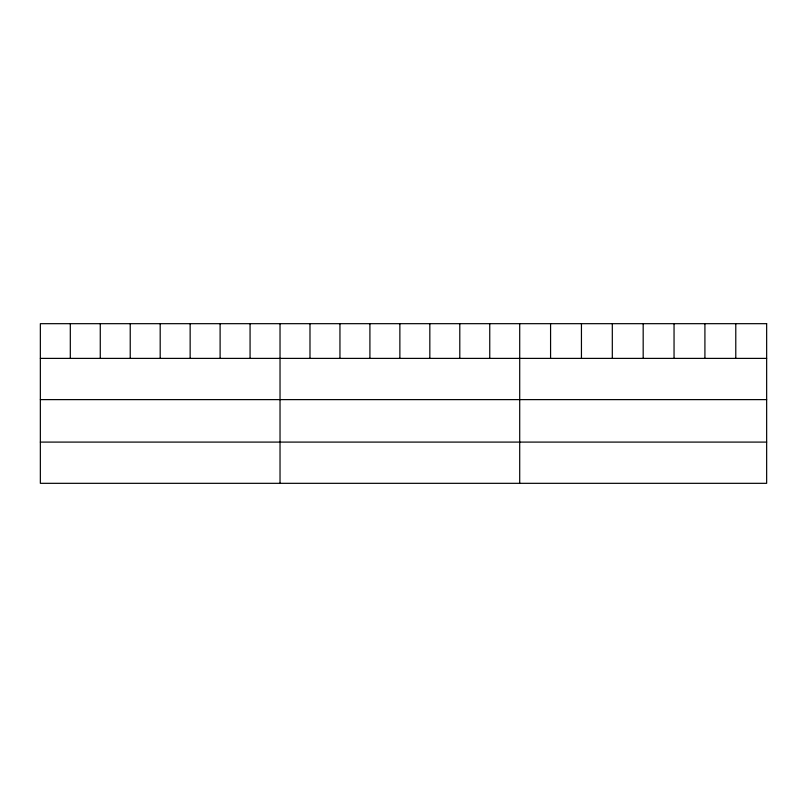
<?xml version="1.0" encoding="UTF-8"?>
<svg xmlns="http://www.w3.org/2000/svg" width="807" height="807" viewBox="0 0 807 807"><rect width="100%" height="100%" fill="white"/><g stroke="black" fill="none" stroke-linecap="round" stroke-linejoin="round"><path stroke-width="1.21" d="M40.35 358.389L766.65 358.389M40.35 399.616L766.65 399.616M40.35 442.095L766.65 442.095M735.782 323.678L735.782 358.389M704.914 323.678L704.914 358.389M674.047 323.678L674.047 358.389M643.179 323.678L643.179 358.389M612.311 323.678L612.311 358.389M581.443 323.678L581.443 358.389M550.576 323.678L550.576 358.389M519.708 323.678L519.708 483.322M489.748 323.678L489.748 358.389M459.788 323.678L459.788 358.389M429.828 323.678L429.828 358.389M399.868 323.678L399.868 358.389M369.909 323.678L369.909 358.389M339.949 323.678L339.949 358.389M309.989 323.678L309.989 358.389M280.029 323.678L280.029 483.322M250.069 323.678L250.069 358.389M220.109 323.678L220.109 358.389M190.149 323.678L190.149 358.389M160.19 323.678L160.19 358.389M130.23 323.678L130.23 358.389M100.27 323.678L100.27 358.389M70.31 323.678L70.31 358.389M766.65 323.678L40.35 323.678L40.35 483.322L766.65 483.322L766.65 323.678"/></g></svg>
